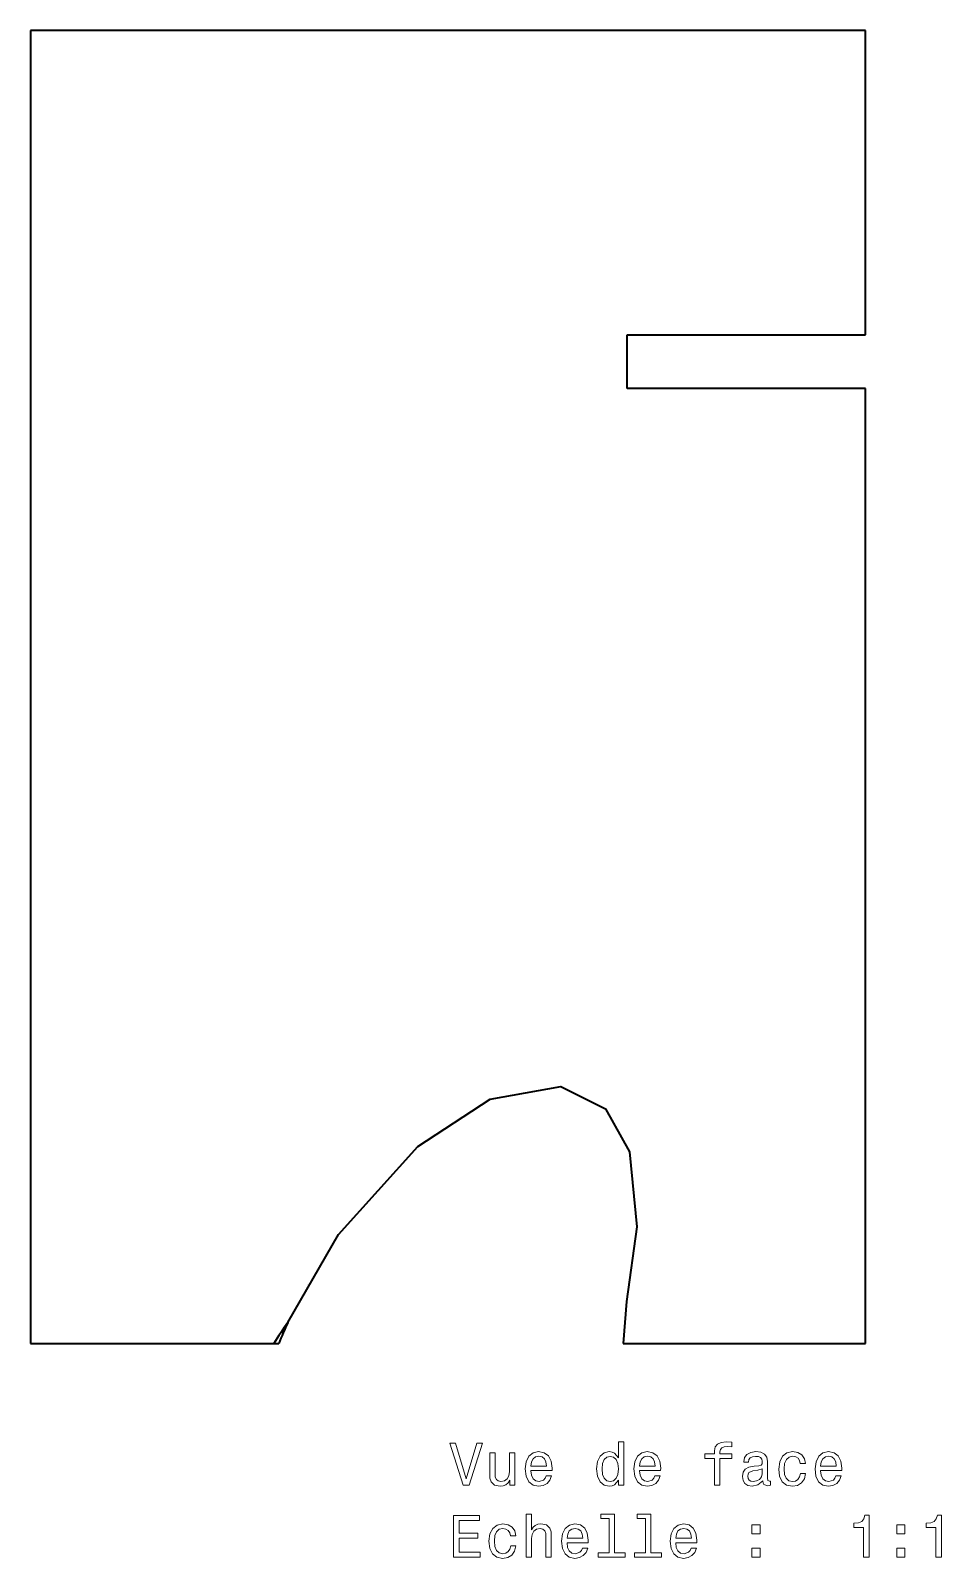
# Model space of a CAD drawing. Extents: x 114 to 190, y 33 to 161.
import ezdxf

# ---------------------------------------------------------------- set-up
doc = ezdxf.new("R2010")
doc.units = 0

msp = doc.modelspace()

# ---------------------------------------------------------------- linework, layer by layer
at = {"color": 7, "lineweight": 35}
for p, q in [((183.5, 160.565704), (113.5, 160.565704)), ((113.5, 160.565704), (113.5, 50.565704)), ((183.5, 135.065704), (183.5, 160.565704)), ((163.5, 135.065704), (183.5, 135.065704)), ((183.5, 130.565704), (163.5, 130.565704)), ((183.5, 50.565704), (183.5, 130.565704)), ((113.5, 50.565704), (133.880127, 50.565704)), ((163.177734, 50.565704), (183.5, 50.565704))]:
    msp.add_line(p, q, dxfattribs=at)
at = {"color": 7, "lineweight": 35, "ltscale": 0.1125}
msp.add_line((163.5, 130.565704), (163.5, 135.065704), dxfattribs=at)
at = {"color": 7, "lineweight": 35, "ltscale": 0.000212}
msp.add_line((136.700684, 55.488739), (136.696533, 55.481323), dxfattribs=at)
at = {"color": 7, "lineweight": 35, "ltscale": 0.010498}
msp.add_line((133.880127, 50.565704), (134.300049, 50.565704), dxfattribs=at)
at = {"color": 7, "lineweight": 35}
msp.add_lwpolyline([(135.077393, 52.344421), (139.300049, 59.699036), (145.966675, 67.065704), (152.033325, 71.054596), (157.955566, 72.09903), (161.699951, 70.221252), (163.699951, 66.643494), (164.311157, 60.354584), (163.444458, 54.09903), (163.177734, 50.565704)], dxfattribs=at)
at = {"color": 7, "lineweight": 13}
for points in [[(162.782425, 39.127632), (162.782425, 38.709045), (163.226227, 38.709045), (163.226227, 42.330082), (162.78746, 42.330082), (162.78746, 41.003716), (162.44957, 41.387001), (162.242798, 41.477776), (162.005768, 41.513081), (161.577087, 41.412216), (161.244232, 41.129795), (161.027374, 40.675903), (160.951736, 40.065674), (161.027374, 39.455444), (161.244232, 38.99651), (161.577087, 38.709045), (162.005768, 38.613224), (162.242798, 38.648525), (162.454605, 38.739304)], [(170.841492, 40.948238), (170.841492, 38.709045), (171.285309, 38.709045), (171.285309, 40.948238), (172.293945, 40.948238), (172.293945, 41.326481), (171.285309, 41.326481), (171.285309, 41.492908), (171.320602, 41.694637), (171.4366, 41.830803), (171.633286, 41.911495), (171.91571, 41.941753), (172.293945, 41.921581), (172.293945, 42.304867), (171.81485, 42.330082), (171.381134, 42.284695), (171.078537, 42.148525), (170.896973, 41.911495), (170.841492, 41.573597), (170.841492, 41.326481), (170.029541, 41.326481), (170.029541, 40.948238)], [(150.895538, 42.214088), (150.018005, 39.23354), (149.11528, 42.214088), (148.636169, 42.214088), (149.765854, 38.709045), (150.270172, 38.709045), (151.374634, 42.214088)], [(154.097977, 41.417259), (153.654175, 41.417259), (153.654175, 39.853859), (153.603745, 39.490746), (153.457489, 39.228497), (153.230545, 39.067116), (152.932999, 39.016682), (152.695969, 39.05703), (152.544662, 39.178066), (152.458939, 39.384838), (152.438766, 39.677345), (152.438766, 41.417259), (151.994965, 41.417259), (151.994965, 39.637001), (152.010086, 39.278931), (152.105911, 38.98138), (152.398422, 38.709045), (152.867432, 38.613224), (153.119598, 38.648525), (153.336456, 38.739304), (153.523056, 38.895645), (153.674347, 39.122589), (153.674347, 38.709045), (154.097977, 38.709045)], [(155.434433, 39.934551), (157.209656, 39.934551), (157.214691, 40.141323), (157.134003, 40.721294), (156.912109, 41.15501), (156.559082, 41.417259), (156.090057, 41.513081), (155.631119, 41.412216), (155.278091, 41.129795), (155.051147, 40.67086), (154.970459, 40.065674), (155.046112, 39.445358), (155.273056, 38.991467), (155.621033, 38.709045), (156.074921, 38.613224), (156.468292, 38.678787), (156.791061, 38.850254), (157.028091, 39.122589), (157.164261, 39.485703), (156.72551, 39.485703), (156.63472, 39.283974), (156.503601, 39.132675), (156.130402, 39.011639), (155.842941, 39.067116), (155.626083, 39.243629), (155.484863, 39.53109), (155.434433, 39.919418)], [(155.434433, 40.307747), (155.489914, 40.655731), (155.626083, 40.912937), (155.832855, 41.069275), (156.105194, 41.124752), (156.372482, 41.069275), (156.579254, 40.912937), (156.705338, 40.655731), (156.750717, 40.307747)], [(162.081406, 41.114666), (162.373917, 41.04406), (162.595825, 40.847374), (162.726944, 40.519566), (162.777374, 40.065674), (162.726944, 39.606739), (162.595825, 39.278931), (162.373917, 39.077202), (162.081406, 39.011639), (161.804031, 39.077202), (161.592224, 39.278931), (161.451004, 39.611782), (161.405624, 40.065674), (161.451004, 40.514523), (161.592224, 40.842331), (161.804031, 41.04406)], [(164.542511, 39.934551), (166.317719, 39.934551), (166.322769, 40.141323), (166.242081, 40.721294), (166.020172, 41.15501), (165.667145, 41.417259), (165.19812, 41.513081), (164.739197, 41.412216), (164.386169, 41.129795), (164.159225, 40.67086), (164.078537, 40.065674), (164.154175, 39.445358), (164.381119, 38.991467), (164.729111, 38.709045), (165.182999, 38.613224), (165.57637, 38.678787), (165.899139, 38.850254), (166.136169, 39.122589), (166.272339, 39.485703), (165.833572, 39.485703), (165.742798, 39.283974), (165.611664, 39.132675), (165.23848, 39.011639), (164.951004, 39.067116), (164.734146, 39.243629), (164.592941, 39.53109), (164.542511, 39.919418)], [(164.542511, 40.307747), (164.597977, 40.655731), (164.734146, 40.912937), (164.940918, 41.069275), (165.213257, 41.124752), (165.480545, 41.069275), (165.687317, 40.912937), (165.8134, 40.655731), (165.858795, 40.307747)], [(174.871033, 39.062073), (174.871033, 39.04694), (174.896255, 38.875473), (174.971909, 38.754433), (175.289627, 38.658611), (175.536743, 38.698959), (175.536743, 39.041897), (175.430832, 39.026768), (175.289627, 39.092331), (175.264404, 39.29406), (175.264404, 40.696075), (175.203888, 41.054146), (175.027374, 41.306309), (174.719742, 41.457603), (174.286026, 41.513081), (173.862396, 41.45256), (173.549713, 41.28109), (173.353027, 41.013802), (173.28746, 40.660774), (173.28746, 40.630516), (173.685883, 40.630516), (173.721176, 40.842331), (173.832138, 40.993629), (174.013687, 41.084404), (174.270889, 41.119709), (174.518005, 41.094494), (174.694519, 41.018845), (174.80043, 40.887718), (174.835739, 40.706165), (174.815567, 40.494347), (174.734863, 40.388439), (174.533142, 40.338009), (174.154907, 40.297661), (173.721176, 40.206882), (173.413544, 40.045502), (173.231995, 39.793339), (173.176514, 39.420139), (173.226944, 39.087288), (173.383286, 38.840168), (173.635452, 38.68383), (173.983429, 38.628353), (174.452454, 38.734261)], [(178.023056, 40.519566), (178.461823, 40.519566), (178.371033, 40.923023), (178.154175, 41.240746), (177.816284, 41.437431), (177.377518, 41.513081), (176.893372, 41.412216), (176.525208, 41.129795), (176.293228, 40.67086), (176.21254, 40.055588), (176.288177, 39.445358), (176.515137, 38.991467), (176.873199, 38.709045), (177.362396, 38.613224), (177.796112, 38.688873), (178.134003, 38.900688), (178.365997, 39.23354), (178.466858, 39.677345), (178.043228, 39.677345), (177.967575, 39.394924), (177.82637, 39.183109), (177.624634, 39.051987), (177.377518, 39.011639), (177.069885, 39.077202), (176.847977, 39.278931), (176.711823, 39.606739), (176.666428, 40.070717), (176.711823, 40.524609), (176.853027, 40.852417), (177.079971, 41.054146), (177.377518, 41.124752), (177.639771, 41.079361), (177.836456, 40.963367), (177.967575, 40.771725)], [(179.722626, 39.934551), (181.497833, 39.934551), (181.502884, 40.141323), (181.42218, 40.721294), (181.200287, 41.15501), (180.84726, 41.417259), (180.378235, 41.513081), (179.919312, 41.412216), (179.566284, 41.129795), (179.33934, 40.67086), (179.258636, 40.065674), (179.33429, 39.445358), (179.561234, 38.991467), (179.909225, 38.709045), (180.363113, 38.613224), (180.756485, 38.678787), (181.079254, 38.850254), (181.316284, 39.122589), (181.452454, 39.485703), (181.013687, 39.485703), (180.922913, 39.283974), (180.791779, 39.132675), (180.418579, 39.011639), (180.131119, 39.067116), (179.914261, 39.243629), (179.773056, 39.53109), (179.722626, 39.919418)], [(179.722626, 40.307747), (179.778091, 40.655731), (179.914261, 40.912937), (180.121033, 41.069275), (180.393372, 41.124752), (180.66066, 41.069275), (180.867432, 40.912937), (180.993515, 40.655731), (181.03891, 40.307747)], [(174.820602, 39.657173), (174.760086, 39.394924), (174.598709, 39.193195), (174.356628, 39.062073), (174.059082, 39.016682), (173.867432, 39.041897), (173.731262, 39.122589), (173.645538, 39.263802), (173.620316, 39.460487), (173.640488, 39.637001), (173.721176, 39.763081), (174.043945, 39.904289), (174.452454, 39.964809), (174.820602, 40.085846)], [(148.958939, 32.662216), (151.177948, 32.662216), (151.177948, 33.085846), (149.422913, 33.085846), (149.422913, 34.271008), (150.986313, 34.271008), (150.986313, 34.689594), (149.422913, 34.689594), (149.422913, 35.738586), (151.137604, 35.738586), (151.137604, 36.162216), (148.958939, 36.162216)], [(155.046112, 32.662216), (155.489914, 32.662216), (155.489914, 34.225616), (155.535309, 34.583687), (155.681549, 34.845932), (155.908508, 35.007317), (156.21109, 35.067837), (156.453171, 35.017403), (156.604462, 34.881237), (156.680115, 34.654289), (156.705338, 34.351696), (156.705338, 32.662216), (157.149139, 32.662216), (157.149139, 34.442474), (157.128967, 34.800545), (157.038177, 35.098095), (156.740631, 35.37043), (156.276657, 35.466251), (156.02449, 35.430946), (155.807632, 35.335129), (155.626083, 35.18383), (155.489914, 34.977058), (155.489914, 36.283253), (155.046112, 36.283253)], [(162.000717, 35.910053), (162.000717, 33.035416), (161.087891, 33.035416), (161.087891, 32.662216), (163.35231, 32.662216), (163.35231, 33.035416), (162.444519, 33.035416), (162.444519, 36.283253), (161.304749, 36.283253), (161.304749, 35.910053)], [(165.036743, 35.910053), (165.036743, 33.035416), (164.123917, 33.035416), (164.123917, 32.662216), (166.388336, 32.662216), (166.388336, 33.035416), (165.480545, 33.035416), (165.480545, 36.283253), (164.340775, 36.283253), (164.340775, 35.910053)], [(183.323486, 32.662216), (183.78241, 32.662216), (183.78241, 36.187431), (183.439484, 36.187431), (183.348694, 35.879795), (183.167145, 35.673023), (182.889771, 35.551987), (182.506485, 35.511639), (182.506485, 35.153572), (183.323486, 35.153572)], [(189.395538, 32.662216), (189.854462, 32.662216), (189.854462, 36.187431), (189.51152, 36.187431), (189.420746, 35.879795), (189.239197, 35.673023), (188.961807, 35.551987), (188.578522, 35.511639), (188.578522, 35.153572), (189.395538, 35.153572)], [(153.734863, 34.472736), (154.17363, 34.472736), (154.082855, 34.876194), (153.865997, 35.193916), (153.528091, 35.390602), (153.08934, 35.466251), (152.605194, 35.365387), (152.23703, 35.082966), (152.005051, 34.624031), (151.924347, 34.008759), (152, 33.398529), (152.226944, 32.944637), (152.585022, 32.662216), (153.074203, 32.566395), (153.507919, 32.642044), (153.845825, 32.853859), (154.077805, 33.18671), (154.17868, 33.630516), (153.755051, 33.630516), (153.679398, 33.348095), (153.538177, 33.13628), (153.336456, 33.005157), (153.08934, 32.964809), (152.781708, 33.030373), (152.559799, 33.232101), (152.42363, 33.55991), (152.378235, 34.023888), (152.42363, 34.477779), (152.564835, 34.805588), (152.791794, 35.007317), (153.08934, 35.077923), (153.351578, 35.032532), (153.548279, 34.916538), (153.679398, 34.724895)], [(158.470459, 33.887722), (160.245682, 33.887722), (160.250717, 34.094494), (160.170029, 34.674465), (159.94812, 35.108181), (159.595108, 35.37043), (159.126083, 35.466251), (158.667145, 35.365387), (158.314117, 35.082966), (158.087173, 34.624031), (158.006485, 34.018845), (158.082138, 33.398529), (158.309082, 32.944637), (158.657059, 32.662216), (159.110947, 32.566395), (159.504318, 32.631958), (159.827087, 32.803425), (160.064117, 33.07576), (160.200287, 33.438873), (159.761536, 33.438873), (159.670746, 33.237144), (159.539627, 33.085846), (159.166428, 32.964809), (158.878967, 33.020287), (158.662109, 33.1968), (158.520889, 33.484261), (158.470459, 33.872589)], [(158.470459, 34.260918), (158.52594, 34.608902), (158.662109, 34.866108), (158.868881, 35.022446), (159.141205, 35.077923), (159.408508, 35.022446), (159.61528, 34.866108), (159.741348, 34.608902), (159.786743, 34.260918)], [(167.578537, 33.887722), (169.353745, 33.887722), (169.358795, 34.094494), (169.278107, 34.674465), (169.056198, 35.108181), (168.703171, 35.37043), (168.234146, 35.466251), (167.775223, 35.365387), (167.422195, 35.082966), (167.195251, 34.624031), (167.114548, 34.018845), (167.190201, 33.398529), (167.417145, 32.944637), (167.765137, 32.662216), (168.219025, 32.566395), (168.612396, 32.631958), (168.935165, 32.803425), (169.172195, 33.07576), (169.30835, 33.438873), (168.869598, 33.438873), (168.778824, 33.237144), (168.64769, 33.085846), (168.27449, 32.964809), (167.98703, 33.020287), (167.770172, 33.1968), (167.628967, 33.484261), (167.578537, 33.872589)], [(167.578537, 34.260918), (167.634003, 34.608902), (167.770172, 34.866108), (167.976944, 35.022446), (168.249283, 35.077923), (168.516571, 35.022446), (168.723343, 34.866108), (168.849426, 34.608902), (168.894806, 34.260918)], [(173.958221, 34.618988), (174.654175, 34.618988), (174.654175, 35.37043), (173.958221, 35.37043)], [(186.102295, 34.618988), (186.798264, 34.618988), (186.798264, 35.37043), (186.102295, 35.37043)], [(173.958221, 32.662216), (174.654175, 32.662216), (174.654175, 33.413658), (173.958221, 33.413658)], [(186.102295, 32.662216), (186.798264, 32.662216), (186.798264, 33.413658), (186.102295, 33.413658)]]:
    msp.add_lwpolyline(points, close=True, dxfattribs=at)
at = {"color": 7, "lineweight": 35}
for centre, radius, start, end in [((174.319214, 24.640167), 48.035984, 144.778468, 147.33606), ((190.460815, 27.087219), 60.870874, 155.485227, 157.312234)]:
    msp.add_arc(centre, radius, start, end, dxfattribs=at)

doc.saveas('drawing.dxf')
